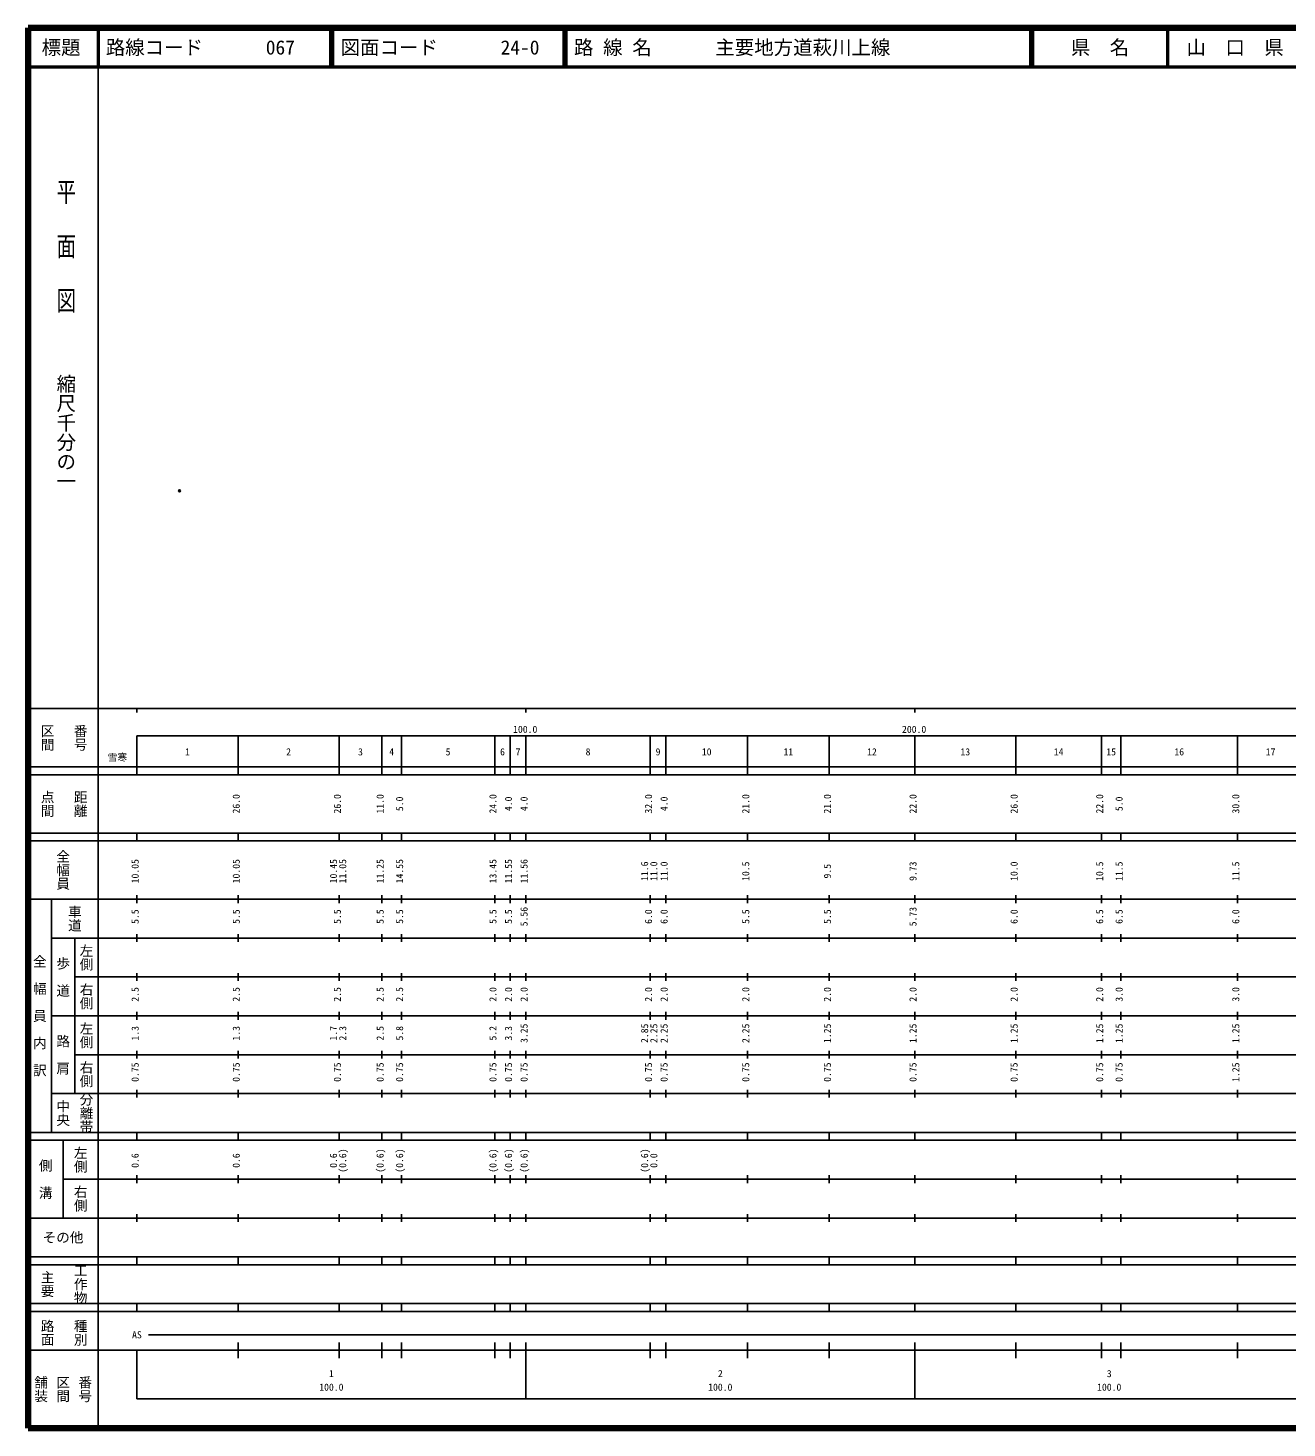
# Model space of a CAD drawing. Units: millimetres on the paper. Extents: x 40 to 680, y 20 to 380.
# Drawn here: x 40 to 363.7, y 20 to 380 of the extents above; entities that cross this region are included whole.
import ezdxf
from ezdxf.enums import TextEntityAlignment as Align

# ---------------------------------------------------------------- set-up
doc = ezdxf.new("R2010")
doc.units = ezdxf.units.MM
doc.header["$PDMODE"] = 32
doc.header["$PDSIZE"] = 0.5
doc.layers.add('M-OTRS', color=6, linetype='Continuous')
doc.layers.add('M-TTL-TXT', color=7, linetype='Continuous')
for name, color, linetype, lineweight in [('M-TTL', 2, 'Continuous', 140), ('M-TTL-BAND', 7, 'Continuous', 25), ('M-TTL-LINE', 7, 'Continuous', 50)]:
    doc.layers.add(name, color=color, linetype=linetype, lineweight=lineweight)
doc.styles.add('@ＭＳ ゴシック', font='')
doc.styles.add('ＭＳ ゴシック', font='')
doc.styles.get('@ＭＳ ゴシック').set_extended_font_data('@MS Gothic')
doc.styles.get('ＭＳ ゴシック').set_extended_font_data('MS Gothic')

msp = doc.modelspace()

# ---------------------------------------------------------------- linework, layer by layer
at = {"layer": 'M-OTRS'}
msp.add_point((78.969, 261.014), dxfattribs=at)
at = {"layer": 'M-TTL'}
for p, q in [((40, 380), (40, 20)), ((680, 380), (40, 380)), ((40, 20), (680, 20))]:
    msp.add_line(p, q, dxfattribs=at)
at = {"layer": 'M-TTL-BAND'}
for p, q in [((58, 370), (58, 20)), ((40, 205), (579, 205)), ((68, 205), (68, 204)), ((168, 205), (168, 204)), ((268, 205), (268, 204)), ((68, 198), (579, 198)), ((68, 198), (68, 188)), ((94, 188), (94, 198)), ((120, 188), (120, 198)), ((131, 188), (131, 198)), ((136, 188), (136, 198)), ((160, 188), (160, 198)), ((164, 188), (164, 198)), ((168, 188), (168, 198)), ((200, 188), (200, 198)), ((204, 188), (204, 198)), ((225, 188), (225, 198)), ((246, 188), (246, 198)), ((268, 188), (268, 198)), ((294, 188), (294, 198)), ((316, 188), (316, 198)), ((321, 188), (321, 198)), ((351, 188), (351, 198)), ((40, 190), (579, 190)), ((40, 188), (579, 188)), ((40, 173), (579, 173)), ((68, 171), (68, 173)), ((94, 171), (94, 173)), ((120, 171), (120, 173)), ((131, 171), (131, 173)), ((136, 171), (136, 173)), ((160, 171), (160, 173)), ((164, 171), (164, 173)), ((168, 171), (168, 173)), ((200, 171), (200, 173)), ((204, 171), (204, 173)), ((225, 171), (225, 173)), ((246, 171), (246, 173)), ((268, 171), (268, 173)), ((294, 171), (294, 173)), ((316, 171), (316, 173)), ((321, 171), (321, 173)), ((351, 171), (351, 173)), ((40, 171), (579, 171)), ((40, 156), (579, 156)), ((46, 96), (46, 156)), ((68, 155), (68, 157)), ((94, 155), (94, 157)), ((120, 155), (120, 157)), ((131, 155), (131, 157)), ((136, 155), (136, 157)), ((160, 155), (160, 157)), ((164, 155), (164, 157)), ((168, 155), (168, 157)), ((200, 155), (200, 157)), ((204, 155), (204, 157)), ((225, 155), (225, 157)), ((246, 155), (246, 157)), ((268, 155), (268, 157)), ((294, 155), (294, 157)), ((316, 155), (316, 157)), ((321, 155), (321, 157)), ((351, 155), (351, 157)), ((46, 146), (579, 146)), ((52, 146), (52, 106)), ((68, 145), (68, 147)), ((94, 145), (94, 147)), ((120, 145), (120, 147)), ((131, 145), (131, 147)), ((136, 145), (136, 147)), ((160, 145), (160, 147)), ((164, 145), (164, 147)), ((168, 145), (168, 147)), ((200, 145), (200, 147)), ((204, 145), (204, 147)), ((225, 145), (225, 147)), ((246, 145), (246, 147)), ((268, 145), (268, 147)), ((294, 145), (294, 147)), ((316, 145), (316, 147)), ((321, 145), (321, 147)), ((351, 145), (351, 147)), ((68, 135), (68, 137)), ((94, 135), (94, 137)), ((120, 135), (120, 137)), ((131, 135), (131, 137)), ((136, 135), (136, 137)), ((160, 135), (160, 137)), ((164, 135), (164, 137)), ((168, 135), (168, 137)), ((200, 135), (200, 137)), ((204, 135), (204, 137)), ((225, 135), (225, 137)), ((246, 135), (246, 137)), ((268, 135), (268, 137)), ((294, 135), (294, 137)), ((316, 135), (316, 137)), ((321, 135), (321, 137)), ((351, 135), (351, 137)), ((52, 136), (579, 136)), ((46, 126), (579, 126)), ((68, 125), (68, 127)), ((94, 125), (94, 127)), ((120, 125), (120, 127)), ((131, 125), (131, 127)), ((136, 125), (136, 127)), ((160, 125), (160, 127)), ((164, 125), (164, 127)), ((168, 125), (168, 127)), ((200, 125), (200, 127)), ((204, 125), (204, 127)), ((225, 125), (225, 127)), ((246, 125), (246, 127)), ((268, 125), (268, 127)), ((294, 125), (294, 127)), ((316, 125), (316, 127)), ((321, 125), (321, 127)), ((351, 125), (351, 127)), ((52, 116), (579, 116)), ((68, 115), (68, 117)), ((94, 115), (94, 117)), ((120, 115), (120, 117)), ((131, 115), (131, 117)), ((136, 115), (136, 117)), ((160, 115), (160, 117)), ((164, 115), (164, 117)), ((168, 115), (168, 117)), ((200, 115), (200, 117)), ((204, 115), (204, 117)), ((225, 115), (225, 117)), ((246, 115), (246, 117)), ((268, 115), (268, 117)), ((294, 115), (294, 117)), ((316, 115), (316, 117)), ((321, 115), (321, 117)), ((351, 115), (351, 117)), ((46, 106), (579, 106)), ((68, 105), (68, 107)), ((94, 105), (94, 107)), ((120, 105), (120, 107)), ((131, 105), (131, 107)), ((136, 105), (136, 107)), ((160, 105), (160, 107)), ((164, 105), (164, 107)), ((168, 105), (168, 107)), ((200, 105), (200, 107)), ((204, 105), (204, 107)), ((225, 105), (225, 107)), ((246, 105), (246, 107)), ((268, 105), (268, 107)), ((294, 105), (294, 107)), ((316, 105), (316, 107)), ((321, 105), (321, 107)), ((351, 105), (351, 107)), ((40, 96), (579, 96)), ((40, 94), (579, 94)), ((49, 94), (49, 74)), ((68, 94), (68, 96)), ((94, 94), (94, 96)), ((120, 94), (120, 96)), ((131, 94), (131, 96)), ((136, 94), (136, 96)), ((160, 94), (160, 96)), ((164, 94), (164, 96)), ((168, 94), (168, 96)), ((200, 94), (200, 96)), ((204, 94), (204, 96)), ((225, 94), (225, 96)), ((246, 94), (246, 96)), ((268, 94), (268, 96)), ((294, 94), (294, 96)), ((316, 94), (316, 96)), ((321, 94), (321, 96)), ((351, 94), (351, 96)), ((49, 84), (579, 84)), ((68, 83), (68, 85)), ((94, 83), (94, 85)), ((120, 83), (120, 85)), ((131, 83), (131, 85)), ((136, 83), (136, 85)), ((160, 83), (160, 85)), ((164, 83), (164, 85)), ((168, 83), (168, 85)), ((200, 83), (200, 85)), ((204, 83), (204, 85)), ((225, 83), (225, 85)), ((246, 83), (246, 85)), ((268, 83), (268, 85)), ((294, 83), (294, 85)), ((316, 83), (316, 85)), ((321, 83), (321, 85)), ((351, 83), (351, 85)), ((40, 74), (579, 74)), ((68, 73), (68, 75)), ((94, 73), (94, 75)), ((120, 73), (120, 75)), ((131, 73), (131, 75)), ((136, 73), (136, 75)), ((160, 73), (160, 75)), ((164, 73), (164, 75)), ((168, 73), (168, 75)), ((200, 73), (200, 75)), ((204, 73), (204, 75)), ((225, 73), (225, 75)), ((246, 73), (246, 75)), ((268, 73), (268, 75)), ((294, 73), (294, 75)), ((316, 73), (316, 75)), ((321, 73), (321, 75)), ((351, 73), (351, 75)), ((40, 64), (579, 64)), ((40, 62), (579, 62)), ((68, 62), (68, 64)), ((94, 62), (94, 64)), ((120, 62), (120, 64)), ((131, 62), (131, 64)), ((136, 62), (136, 64)), ((160, 62), (160, 64)), ((164, 62), (164, 64)), ((168, 62), (168, 64)), ((200, 62), (200, 64)), ((204, 62), (204, 64)), ((225, 62), (225, 64)), ((246, 62), (246, 64)), ((268, 62), (268, 64)), ((294, 62), (294, 64)), ((316, 62), (316, 64)), ((321, 62), (321, 64)), ((351, 62), (351, 64)), ((40, 52), (579, 52)), ((68, 50), (68, 52)), ((94, 50), (94, 52)), ((120, 50), (120, 52)), ((131, 50), (131, 52)), ((136, 50), (136, 52)), ((160, 50), (160, 52)), ((164, 50), (164, 52)), ((168, 50), (168, 52)), ((200, 50), (200, 52)), ((204, 50), (204, 52)), ((225, 50), (225, 52)), ((246, 50), (246, 52)), ((268, 50), (268, 52)), ((294, 50), (294, 52)), ((316, 50), (316, 52)), ((321, 50), (321, 52)), ((351, 50), (351, 52)), ((40, 50), (579, 50)), ((71, 44), (565, 44)), ((40, 40), (579, 40)), ((68, 40), (68, 27.5)), ((94, 38), (94, 42)), ((120, 38), (120, 42)), ((131, 38), (131, 42)), ((136, 38), (136, 42)), ((160, 38), (160, 42)), ((164, 38), (164, 42)), ((168, 27.5), (168, 42)), ((200, 38), (200, 42)), ((204, 38), (204, 42)), ((225, 38), (225, 42)), ((246, 38), (246, 42)), ((268, 27.5), (268, 42)), ((294, 38), (294, 42)), ((316, 38), (316, 42)), ((321, 38), (321, 42)), ((351, 38), (351, 42)), ((68, 27.5), (579, 27.5))]:
    msp.add_line(p, q, dxfattribs=at)
at = {"layer": 'M-TTL-LINE'}
for p, q in [((58, 380), (58, 370)), ((117.75, 380), (117.75, 370)), ((118.25, 380), (118.25, 370)), ((177.75, 380), (177.75, 370)), ((178.25, 380), (178.25, 370)), ((297.75, 380), (297.75, 370)), ((298.25, 380), (298.25, 370)), ((333, 380), (333, 370)), ((40, 370), (680, 370))]:
    msp.add_line(p, q, dxfattribs=at)

# ---------------------------------------------------------------- texts
at = {"layer": 'M-TTL-BAND', "style": '@ＭＳ ゴシック', "width": 1.4}
msp.add_text('平  面  図', height=3.666, rotation=270, dxfattribs=at).set_placement((49.777, 306.475), align=Align.MIDDLE_RIGHT)
at = {"layer": 'M-TTL-BAND', "style": '@ＭＳ ゴシック'}
msp.add_text('縮尺千分の一', height=3.666, rotation=270, dxfattribs=at).set_placement((49.777, 261.03), align=Align.MIDDLE_RIGHT)
for s, p in [('区間', (45, 197.5)), ('番号', (53.5, 197.5)), ('点間', (45, 180.5)), ('距離', (53.5, 180.5)), ('全幅員', (49, 163.5)), ('車道', (52, 151)), ('左側', (55, 141)), ('全\u3000幅\u3000員\u3000内\u3000訳', (43, 126)), ('歩\u3000道', (49, 136)), ('右側', (55, 131)), ('左側', (55, 121)), ('路\u3000肩', (49, 116)), ('右側', (55, 111)), ('分離帯', (55, 101)), ('中央', (49, 101)), ('左側', (53.5, 89)), ('側\u3000溝', (44.5, 84)), ('右側', (53.5, 79)), ('工作物', (53.5, 57)), ('主要', (45, 57)), ('路面', (45, 44.5)), ('種別', (53.5, 44.5)), ('舗装', (43.333, 30)), ('区間', (49, 30)), ('番号', (54.667, 30))]:
    msp.add_text(s, height=2.566, rotation=270, dxfattribs=at).set_placement(p, align=Align.MIDDLE_CENTER)
at = {"layer": 'M-TTL-BAND', "style": 'ＭＳ ゴシック'}
for s, p in [('100.0', (167.844, 198.195)), ('200.0', (267.844, 198.195)), ('1', (81, 192.405)), ('2', (107, 192.405)), ('3', (125.5, 192.405)), ('4', (133.5, 192.405)), ('5', (148, 192.405)), ('6', (162, 192.405)), ('7', (166, 192.405)), ('8', (184, 192.405)), ('9', (202, 192.405)), ('10', (214.5, 192.405)), ('11', (235.5, 192.405)), ('12', (257, 192.405)), ('13', (281, 192.405)), ('14', (305, 192.405)), ('15', (318.5, 192.405)), ('16', (336, 192.405)), ('17', (359.5, 192.405)), ('AS', (68, 42.5)), ('1', (118, 32.523)), ('2', (218, 32.523)), ('3', (318, 32.523)), ('100.0', (118, 29.033)), ('100.0', (218, 29.033)), ('100.0', (318, 29.033))]:
    msp.add_text(s, height=1.833, dxfattribs=at).set_placement(p, align=Align.BOTTOM_CENTER)
msp.add_text('雪寒', height=1.833, dxfattribs=at).set_placement((65.5, 191), align=Align.BOTTOM_RIGHT)
for s, p in [('26.0', (95, 180.5)), ('26.0', (121, 180.5)), ('11.0', (132, 180.5)), ('5.0', (137, 180.5)), ('24.0', (161, 180.5)), ('4.0', (165, 180.5)), ('4.0', (169, 180.5)), ('32.0', (201, 180.5)), ('4.0', (205, 180.5)), ('21.0', (226, 180.5)), ('21.0', (247, 180.5)), ('22.0', (269, 180.5)), ('26.0', (295, 180.5)), ('22.0', (317, 180.5)), ('5.0', (322, 180.5)), ('30.0', (352, 180.5)), ('10.05', (69, 163.174)), ('10.05', (95, 163.174)), ('10.45', (120, 163.174)), ('11.05', (122.37, 163.174)), ('11.25', (132, 163.174)), ('14.55', (137, 163.174)), ('13.45', (161, 163.174)), ('11.55', (165, 163.174)), ('11.56', (169, 163.174)), ('11.6', (200, 163.174)), ('11.0', (202.37, 163.174)), ('11.0', (205, 163.174)), ('10.5', (226, 163.174)), ('9.5', (247, 163.174)), ('9.73', (269, 163.174)), ('10.0', (295, 163.174)), ('10.5', (317, 163.174)), ('11.5', (322, 163.174)), ('11.5', (352, 163.174)), ('5.5', (69, 151.5)), ('5.5', (95, 151.5)), ('5.5', (121, 151.5)), ('5.5', (132, 151.5)), ('5.5', (137, 151.5)), ('5.5', (161, 151.5)), ('5.5', (165, 151.5)), ('5.56', (169, 151.5)), ('6.0', (201, 151.5)), ('6.0', (205, 151.5)), ('5.5', (226, 151.5)), ('5.5', (247, 151.5)), ('5.73', (269, 151.5)), ('6.0', (295, 151.5)), ('6.5', (317, 151.5)), ('6.5', (322, 151.5)), ('6.0', (352, 151.5)), ('2.5', (69, 131.5)), ('2.5', (95, 131.5)), ('2.5', (121, 131.5)), ('2.5', (132, 131.5)), ('2.5', (137, 131.5)), ('2.0', (161, 131.5)), ('2.0', (165, 131.5)), ('2.0', (169, 131.5)), ('2.0', (201, 131.5)), ('2.0', (205, 131.5)), ('2.0', (226, 131.5)), ('2.0', (247, 131.5)), ('2.0', (269, 131.5)), ('2.0', (295, 131.5)), ('2.0', (317, 131.5)), ('3.0', (322, 131.5)), ('3.0', (352, 131.5)), ('1.3', (69, 121.5)), ('1.3', (95, 121.5)), ('1.7', (120, 121.5)), ('2.3', (122.37, 121.5)), ('2.5', (132, 121.5)), ('5.8', (137, 121.5)), ('5.2', (161, 121.5)), ('3.3', (165, 121.5)), ('3.25', (169, 121.5)), ('2.85', (200, 121.5)), ('2.25', (202.37, 121.5)), ('2.25', (205, 121.5)), ('2.25', (226, 121.5)), ('1.25', (247, 121.5)), ('1.25', (269, 121.5)), ('1.25', (295, 121.5)), ('1.25', (317, 121.5)), ('1.25', (322, 121.5)), ('1.25', (352, 121.5)), ('0.75', (69, 111.5)), ('0.75', (95, 111.5)), ('0.75', (121, 111.5)), ('0.75', (132, 111.5)), ('0.75', (137, 111.5)), ('0.75', (161, 111.5)), ('0.75', (165, 111.5)), ('0.75', (169, 111.5)), ('0.75', (201, 111.5)), ('0.75', (205, 111.5)), ('0.75', (226, 111.5)), ('0.75', (247, 111.5)), ('0.75', (269, 111.5)), ('0.75', (295, 111.5)), ('0.75', (317, 111.5)), ('0.75', (322, 111.5)), ('1.25', (352, 111.5)), ('0.6', (69, 88.764)), ('0.6', (95, 88.764)), ('0.6', (120, 88.764)), ('(0.6)', (122.37, 88.764)), ('(0.6)', (132, 88.764)), ('(0.6)', (137, 88.764)), ('(0.6)', (161, 88.764)), ('(0.6)', (165, 88.764)), ('(0.6)', (169, 88.764)), ('(0.6)', (200, 88.764)), ('0.0', (202.37, 88.764))]:
    msp.add_text(s, height=1.833, rotation=90, dxfattribs=at).set_placement(p, align=Align.BOTTOM_CENTER)
msp.add_text('その他', height=2.566, dxfattribs=at).set_placement((49, 69), align=Align.MIDDLE_CENTER)
at = {"layer": 'M-TTL-TXT', "style": 'ＭＳ ゴシック'}
for s, p in [('標題', (48.5, 375)), ('県\u3000名', (315.625, 375)), ('山\u3000口\u3000県', (350.375, 375))]:
    msp.add_text(s, height=3.666, dxfattribs=at).set_placement(p, align=Align.MIDDLE_CENTER)
for s, p in [('路線コード', (60, 375)), ('067', (101.142, 375)), ('図面コード', (120.38, 375)), ('24-0', (161.521, 375)), ('路 線 名', (180.38, 375)), ('主要地方道萩川上線', (216.734, 375))]:
    msp.add_text(s, height=3.666, dxfattribs=at).set_placement(p, align=Align.MIDDLE_LEFT)

doc.saveas('drawing.dxf')
